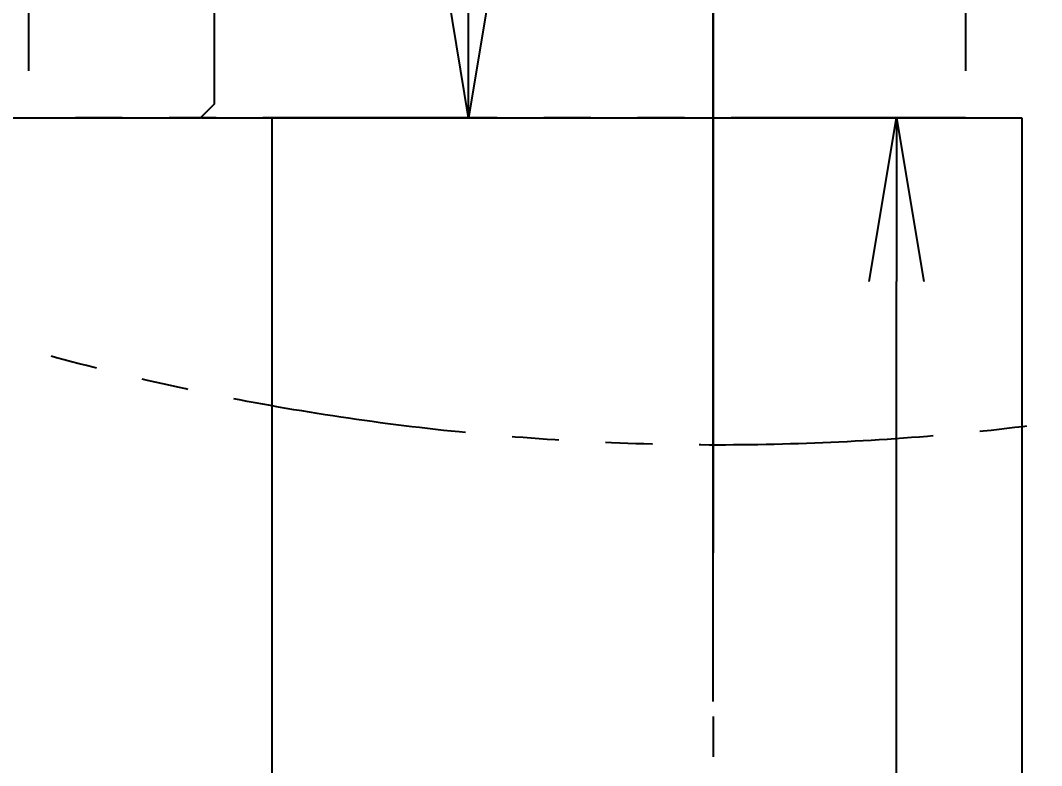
# Model space of a CAD drawing. Header units: millimetres. Extents: x 10462777 to 22643323, y 453826 to 1389191.
# Drawn here: x 11296971 to 11298061, y 580399 to 581195 of the extents above; entities that cross this region are included whole.
import ezdxf

# ---------------------------------------------------------------- set-up
doc = ezdxf.new("R2010")
doc.units = ezdxf.units.MM
doc.header["$LTSCALE"] = 200
doc.header["$MEASUREMENT"] = 0
doc.header["$PDMODE"] = 35
doc.header["$PDSIZE"] = -5
doc.linetypes.add('CENTER2', pattern=[1.125, 0.75, -0.125, 0.125, -0.125])
doc.linetypes.add('PHANTOM', pattern=[2.5, 1.25, -0.25, 0.25, -0.25, 0.25, -0.25])
doc.layers.get('0').update_dxf_attribs({"linetype": 'CONTINUOUS'})
doc.layers.get('DEFPOINTS').update_dxf_attribs({"linetype": 'CONTINUOUS'})
doc.layers.add('DV1_DEFAULT', color=7, linetype='CONTINUOUS')
doc.layers.add('LAYOUT', color=8, linetype='CONTINUOUS', lineweight=25)
doc.styles.get("Standard").update_dxf_attribs({"font": 'SYMBOL'})
doc.dimstyles.new('DS ROBOTEC', dxfattribs={"dimscale": 0, "dimtxt": 2.5, "dimasz": 2.5, "dimexe": 0.3, "dimexo": 0.3, "dimgap": 0.5, "dimtad": 1, "dimzin": 9, "dimdsep": 46, "dimtxsty": 'Standard', "dimblk": 'OPEN', "dimcen": 0, "dimclrd": 4, "dimclre": 4, "dimclrt": 110, "dimazin": 2, "dimtm": 1.5, "dimtfac": 1, "dimtmove": 0, "dimatfit": 3, "dimldrblk": 'OPEN', "dimfxl": 1, "dimtfill": 1, "dimtolj": 1, "dimlwd": -1, "dimlwe": -1, "dimarcsym": 0})

# ---------------------------------------------------------------- blocks, each defined once
blk = doc.blocks.new('A$C7DA30AB0')
at = {"layer": 'DV1_DEFAULT', "color": 1, "linetype": 'CENTER2', "ltscale": 7}
for p, q in [((3026, 59.1, 0), (3026, 6052, 0)), ((3026, 5992.9, 0), (3026, 0, 0))]:
    blk.add_line(p, q, dxfattribs=at)
at = {"layer": 'LAYOUT', "color": 6, "linetype": 'PHANTOM'}
blk.add_circle((3030.4, 3026, 0), 2693, dxfattribs=at)
blk = doc.blocks.new('_OPEN')
at = {"color": 0, "linetype": 'ByBlock'}
for p, q in [((-1, 0.1667), (0, 0)), ((0, 0), (-1, -0.1667)), ((0, 0), (-1, 0))]:
    blk.add_line(p, q, dxfattribs=at)
blk = doc.blocks.new('*D265')
at = {"color": 4, "ltscale": 10, "transparency": 16777216}
for p, q in [((11297799.9, 581091), (11297927.1, 581091)), ((11297906.1, 577966), (11297906.1, 580916)), ((11297799.9, 577791), (11297927.1, 577791))]:
    blk.add_line(p, q, dxfattribs=at)
at = {"layer": 'DEFPOINTS', "color": 0, "ltscale": 10, "transparency": 16777216}
for p in [(11297778.9, 581091), (11297906.1, 581091), (11297778.9, 577791)]:
    blk.add_point(p, dxfattribs=at)
at = {"color": 4, "ltscale": 10, "transparency": 16777216, "xscale": 175, "yscale": 175, "zscale": 175}
for p, rotation in [((11297906.1, 581091), 90), ((11297906.1, 577791), 270)]:
    blk.add_blockref('_OPEN', p, dxfattribs=dict(at, rotation=rotation))
at = {"color": 110, "ltscale": 10, "transparency": 16777216, "insert": (11297729, 579441), "char_height": 210, "attachment_point": 5, "rotation": 90, "bg_fill": 3, "box_fill_scale": 1.25, "bg_fill_color": 256, "bg_fill_true_color": 13158600, "bg_fill_transparency": 0}
blk.add_mtext('\\A1;3300', dxfattribs=at)
blk = doc.blocks.new('A$C0A262EB9')
at = {"ltscale": 10}
for p, q in [((0, 3300), (800, 3300)), ((0, 0), (0, 3300)), ((800, 3300), (800, 0))]:
    blk.add_line(p, q, dxfattribs=at)
blk = doc.blocks.new('*D288')
at = {"color": 4, "linetype": 'ByBlock', "ltscale": 10, "transparency": 16777216}
for p, q in [((11297184.2, 582311), (11297470.5, 582311)), ((11297449.5, 581266), (11297449.5, 582136)), ((11297164.2, 581091), (11297470.5, 581091))]:
    blk.add_line(p, q, dxfattribs=at)
at = {"layer": 'DEFPOINTS', "color": 0, "ltscale": 10, "transparency": 16777216}
for p in [(11297163.2, 582311, 0), (11297449.5, 582311), (11297143.2, 581091, 0)]:
    blk.add_point(p, dxfattribs=at)
at = {"color": 4, "ltscale": 10, "transparency": 16777216, "xscale": 175, "yscale": 175, "zscale": 175}
for p, rotation in [((11297449.5, 582311), 90), ((11297449.5, 581091), 270)]:
    blk.add_blockref('_OPEN', p, dxfattribs=dict(at, rotation=rotation))
at = {"color": 110, "ltscale": 10, "transparency": 16777216, "insert": (11297290.2, 581701), "char_height": 175, "attachment_point": 5, "rotation": 90, "bg_fill": 3, "box_fill_scale": 1.25, "bg_fill_color": 256, "bg_fill_true_color": 13158600, "bg_fill_transparency": 0}
blk.add_mtext('\\A1;1220', dxfattribs=at)
blk = doc.blocks.new('A$C7E5E2769')
for p, q in [((24.445, 305), (24.445, 15)), ((39.445, 0), (24.445, 15)), ((39.445, 0), (1229.445, 0))]:
    blk.add_line(p, q)

msp = doc.modelspace()

# ---------------------------------------------------------------- linework, layer by layer
at = {"color": 6, "linetype": 'PHANTOM'}
for p, q in [((11296979.85789, 581890.97772, 0), (11296979.85789, 581090.97772, 0)), ((11297979.85789, 581890.97772, 0), (11297979.85789, 581090.97772, 0)), ((11297979.85789, 581090.97772, 0), (11296979.85789, 581090.97772, 0))]:
    msp.add_line(p, q, dxfattribs=at)

# ---------------------------------------------------------------- block references
at = {"ltscale": 10}
msp.add_blockref('A$C7DA30AB0', (11294684.4077, 580408.4363, 0), dxfattribs=at)

# ---------------------------------------------------------------- next in the draw order: dimensions: what is measured, and where the dimension line sits
dim = msp.add_linear_dim(base=(11297906.09666, 581090.97772, 0), p1=(11297778.85226, 577790.97772, 0), p2=(11297778.85226, 581090.97772, 0), angle=90, dimstyle='DS ROBOTEC', override={"dimscale": 70, "dimtxt": 3, "dimgap": 1, "dimdec": 0}, dxfattribs=at)
dim.commit()
dim.dimension.update_dxf_attribs({"geometry": '*D265', "text_midpoint": (11297728.97698, 579440.97772, 0)})

# ---------------------------------------------------------------- next in the draw order: block references
msp.add_blockref('A$C0A262EB9', (11297239.85772, 577790.97779, 0), dxfattribs=at)

# ---------------------------------------------------------------- next in the draw order: dimensions: what is measured, and where the dimension line sits
dim = msp.add_linear_dim(base=(11297449.49939, 582310.97772, 0), p1=(11297143.16065, 581090.97772, 0), p2=(11297163.16065, 582310.97772, 0), angle=270, dimstyle='DS ROBOTEC', override={"dimscale": 70, "dimgap": 1, "dimarcsym": 1}, dxfattribs=at)
dim.commit()
dim.dimension.update_dxf_attribs({"geometry": '*D288', "text_midpoint": (11297290.23299, 581700.97772, 0)})

# ---------------------------------------------------------------- next in the draw order: block references
at = {"ltscale": 10, "rotation": 89.99999999999999}
msp.add_blockref('A$C7E5E2769', (11297178.1607, 581066.53315, 0), dxfattribs=at)

doc.saveas('drawing.dxf')
